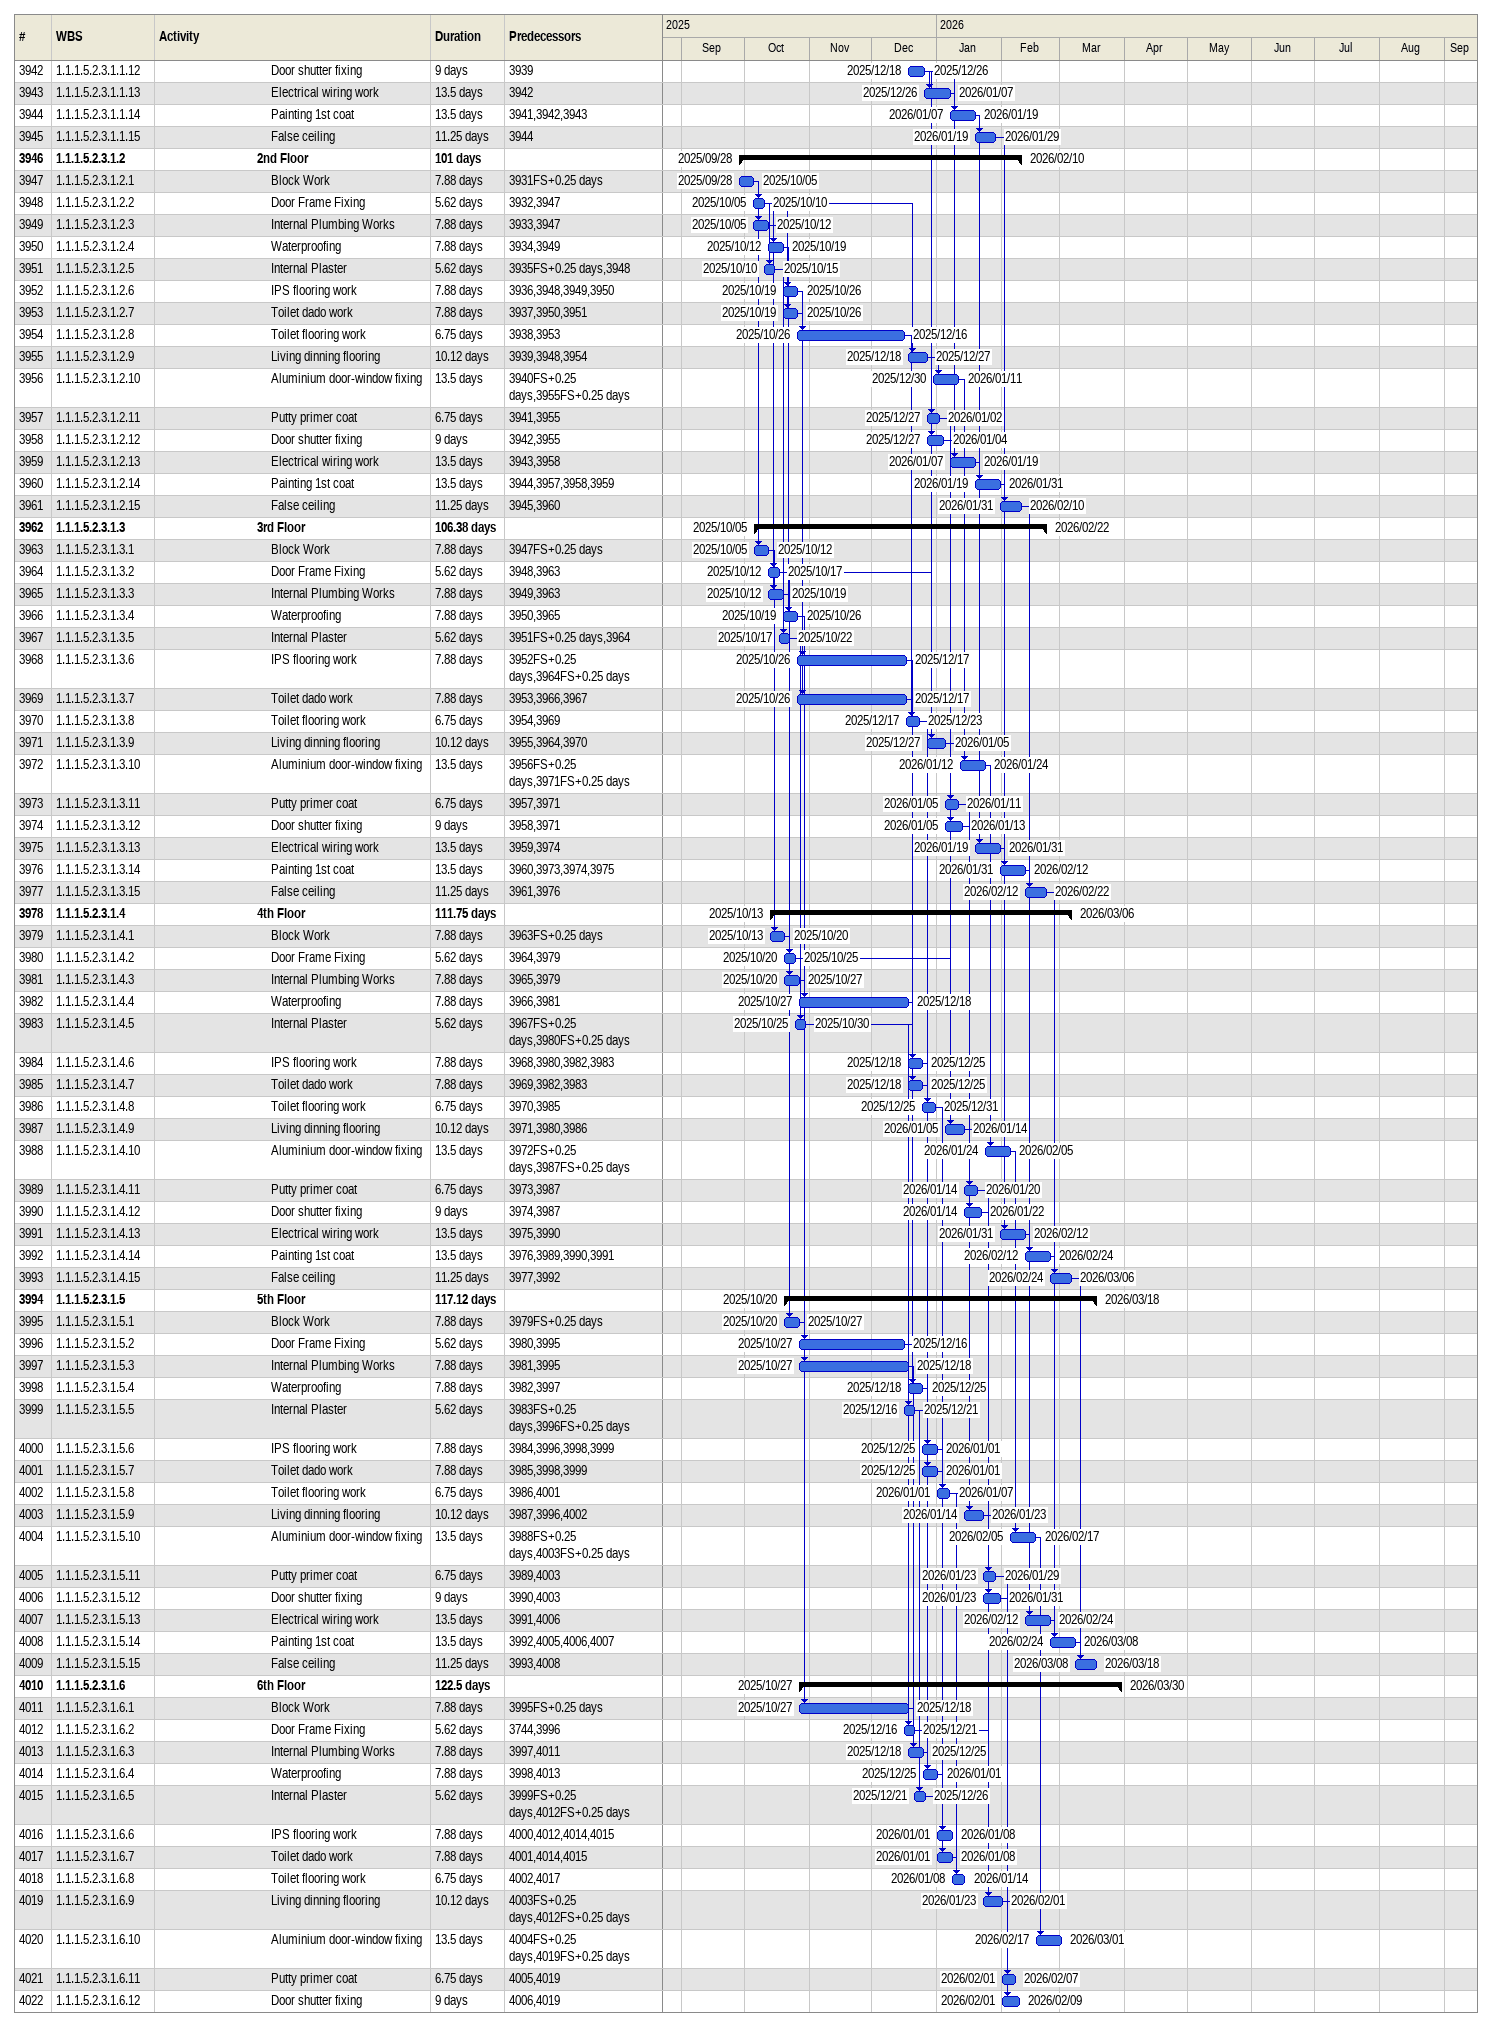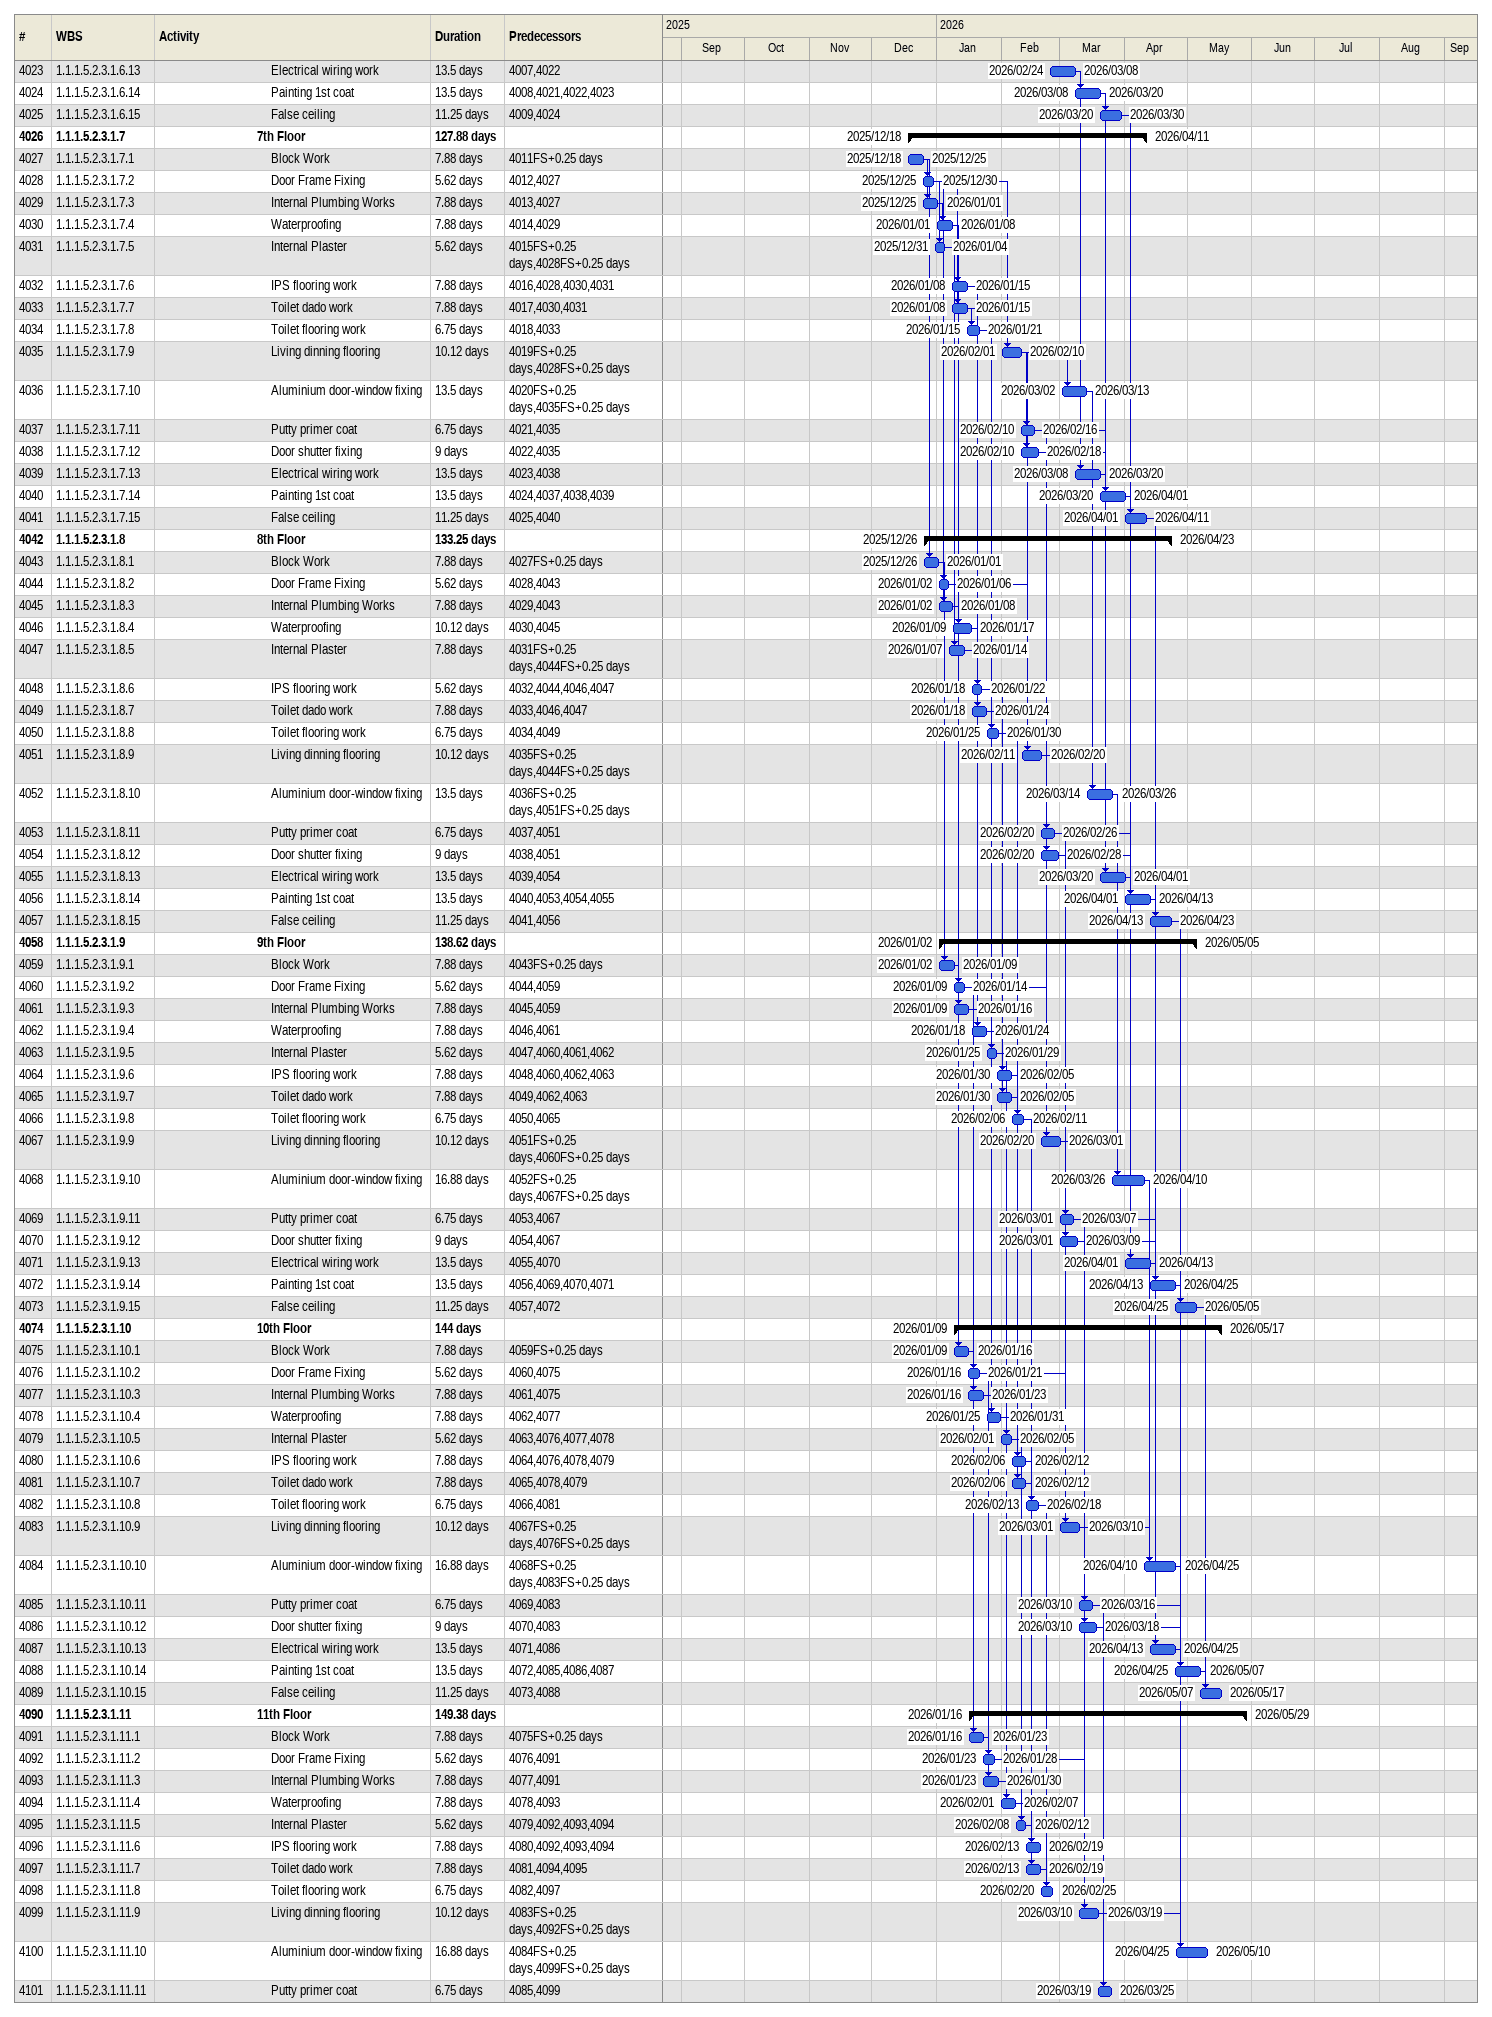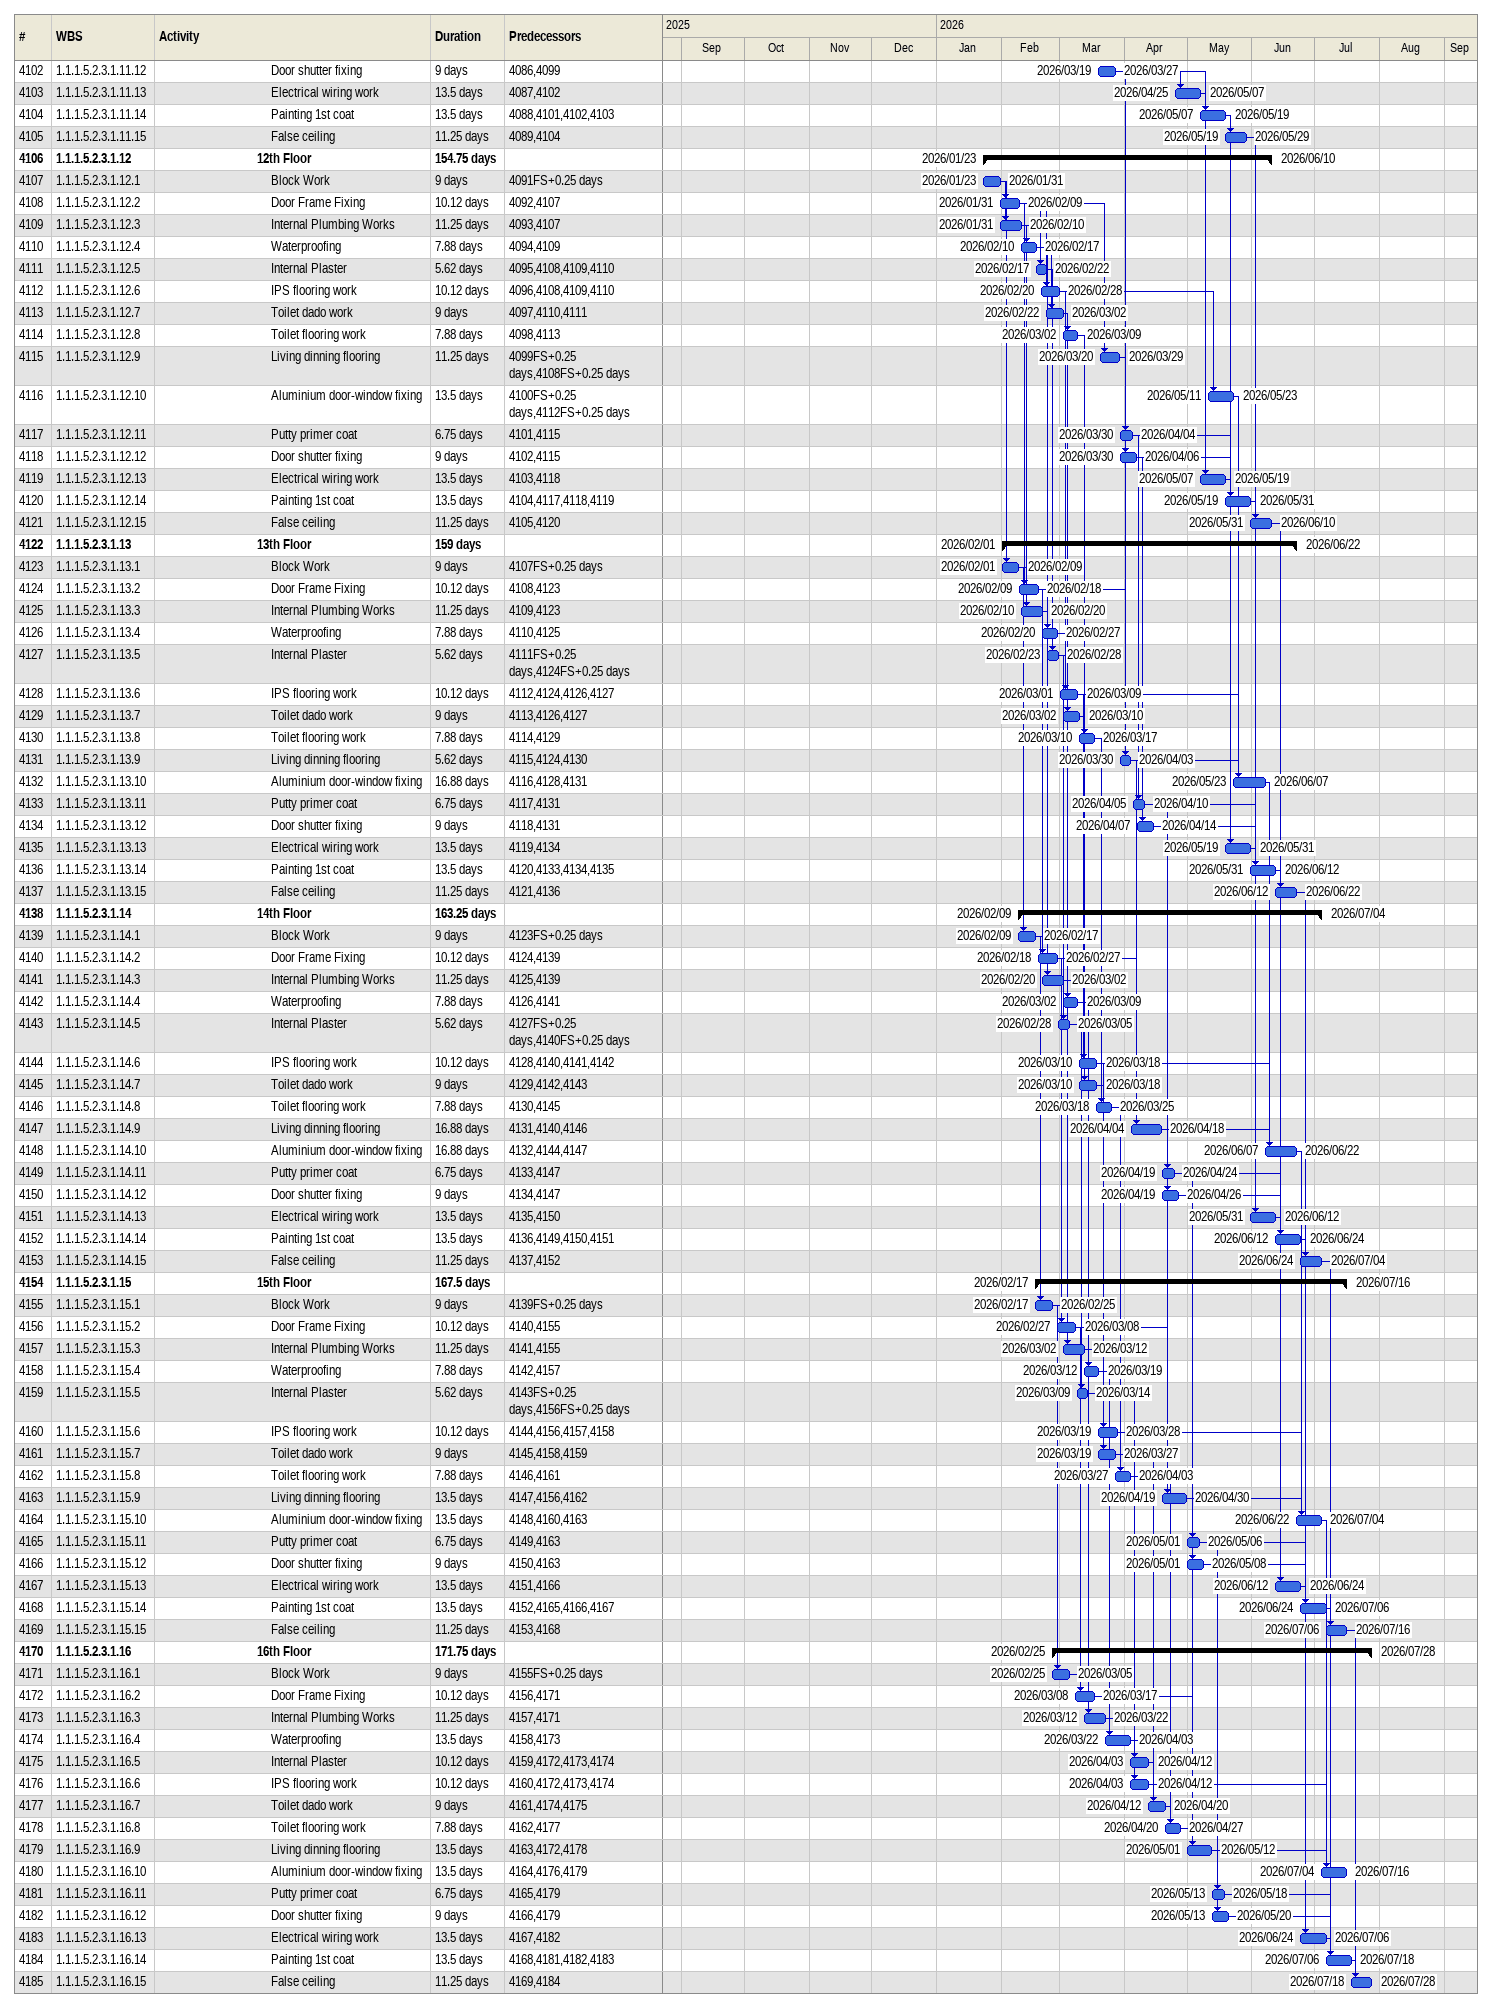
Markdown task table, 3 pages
| ID | WBS | Task | Duration | Start | Finish | Predecessors |
|---|---|---|---|---|---|---|
| 3942 | 1.1.1.5.2.3.1.1.12 | Door shutter fixing | 9d | 2025-12-18 | 2025-12-26 | 3939 |
| 3943 | 1.1.1.5.2.3.1.1.13 | Electrical wiring work | 13.5d | 2025-12-26 | 2026-01-07 | 3942 |
| 3944 | 1.1.1.5.2.3.1.1.14 | Painting 1st coat | 13.5d | 2026-01-07 | 2026-01-19 | 3941, 3942, 3943 |
| 3945 | 1.1.1.5.2.3.1.1.15 | False ceiling | 11.25d | 2026-01-19 | 2026-01-29 | 3944 |
| 3946 | 1.1.1.5.2.3.1.2 | **2nd Floor** | 101d | 2025-09-28 | 2026-02-10 |  |
| 3947 | 1.1.1.5.2.3.1.2.1 | Block Work | 7.88d | 2025-09-28 | 2025-10-05 | 3931FS+0.25d |
| 3948 | 1.1.1.5.2.3.1.2.2 | Door Frame Fixing | 5.62d | 2025-10-05 | 2025-10-10 | 3932, 3947 |
| 3949 | 1.1.1.5.2.3.1.2.3 | Internal Plumbing Works | 7.88d | 2025-10-05 | 2025-10-12 | 3933, 3947 |
| 3950 | 1.1.1.5.2.3.1.2.4 | Waterproofing | 7.88d | 2025-10-12 | 2025-10-19 | 3934, 3949 |
| 3951 | 1.1.1.5.2.3.1.2.5 | Internal Plaster | 5.62d | 2025-10-10 | 2025-10-15 | 3935FS+0.25d, 3948 |
| 3952 | 1.1.1.5.2.3.1.2.6 | IPS flooring work | 7.88d | 2025-10-19 | 2025-10-26 | 3936, 3948, 3949, 3950 |
| 3953 | 1.1.1.5.2.3.1.2.7 | Toilet dado work | 7.88d | 2025-10-19 | 2025-10-26 | 3937, 3950, 3951 |
| 3954 | 1.1.1.5.2.3.1.2.8 | Toilet flooring work | 6.75d | 2025-10-26 | 2025-12-16 | 3938, 3953 |
| 3955 | 1.1.1.5.2.3.1.2.9 | Living dinning flooring | 10.12d | 2025-12-18 | 2025-12-27 | 3939, 3948, 3954 |
| 3956 | 1.1.1.5.2.3.1.2.10 | Aluminium door-window fixing | 13.5d | 2025-12-30 | 2026-01-11 | 3940FS+0.25d, 3955FS+0.25d |
| 3957 | 1.1.1.5.2.3.1.2.11 | Putty primer coat | 6.75d | 2025-12-27 | 2026-01-02 | 3941, 3955 |
| 3958 | 1.1.1.5.2.3.1.2.12 | Door shutter fixing | 9d | 2025-12-27 | 2026-01-04 | 3942, 3955 |
| 3959 | 1.1.1.5.2.3.1.2.13 | Electrical wiring work | 13.5d | 2026-01-07 | 2026-01-19 | 3943, 3958 |
| 3960 | 1.1.1.5.2.3.1.2.14 | Painting 1st coat | 13.5d | 2026-01-19 | 2026-01-31 | 3944, 3957, 3958, 3959 |
| 3961 | 1.1.1.5.2.3.1.2.15 | False ceiling | 11.25d | 2026-01-31 | 2026-02-10 | 3945, 3960 |
| 3962 | 1.1.1.5.2.3.1.3 | **3rd Floor** | 106.38d | 2025-10-05 | 2026-02-22 |  |
| 3963 | 1.1.1.5.2.3.1.3.1 | Block Work | 7.88d | 2025-10-05 | 2025-10-12 | 3947FS+0.25d |
| 3964 | 1.1.1.5.2.3.1.3.2 | Door Frame Fixing | 5.62d | 2025-10-12 | 2025-10-17 | 3948, 3963 |
| 3965 | 1.1.1.5.2.3.1.3.3 | Internal Plumbing Works | 7.88d | 2025-10-12 | 2025-10-19 | 3949, 3963 |
| 3966 | 1.1.1.5.2.3.1.3.4 | Waterproofing | 7.88d | 2025-10-19 | 2025-10-26 | 3950, 3965 |
| 3967 | 1.1.1.5.2.3.1.3.5 | Internal Plaster | 5.62d | 2025-10-17 | 2025-10-22 | 3951FS+0.25d, 3964 |
| 3968 | 1.1.1.5.2.3.1.3.6 | IPS flooring work | 7.88d | 2025-10-26 | 2025-12-17 | 3952FS+0.25d, 3964FS+0.25d |
| 3969 | 1.1.1.5.2.3.1.3.7 | Toilet dado work | 7.88d | 2025-10-26 | 2025-12-17 | 3953, 3966, 3967 |
| 3970 | 1.1.1.5.2.3.1.3.8 | Toilet flooring work | 6.75d | 2025-12-17 | 2025-12-23 | 3954, 3969 |
| 3971 | 1.1.1.5.2.3.1.3.9 | Living dinning flooring | 10.12d | 2025-12-27 | 2026-01-05 | 3955, 3964, 3970 |
| 3972 | 1.1.1.5.2.3.1.3.10 | Aluminium door-window fixing | 13.5d | 2026-01-12 | 2026-01-24 | 3956FS+0.25d, 3971FS+0.25d |
| 3973 | 1.1.1.5.2.3.1.3.11 | Putty primer coat | 6.75d | 2026-01-05 | 2026-01-11 | 3957, 3971 |
| 3974 | 1.1.1.5.2.3.1.3.12 | Door shutter fixing | 9d | 2026-01-05 | 2026-01-13 | 3958, 3971 |
| 3975 | 1.1.1.5.2.3.1.3.13 | Electrical wiring work | 13.5d | 2026-01-19 | 2026-01-31 | 3959, 3974 |
| 3976 | 1.1.1.5.2.3.1.3.14 | Painting 1st coat | 13.5d | 2026-01-31 | 2026-02-12 | 3960, 3973, 3974, 3975 |
| 3977 | 1.1.1.5.2.3.1.3.15 | False ceiling | 11.25d | 2026-02-12 | 2026-02-22 | 3961, 3976 |
| 3978 | 1.1.1.5.2.3.1.4 | **4th Floor** | 111.75d | 2025-10-13 | 2026-03-06 |  |
| 3979 | 1.1.1.5.2.3.1.4.1 | Block Work | 7.88d | 2025-10-13 | 2025-10-20 | 3963FS+0.25d |
| 3980 | 1.1.1.5.2.3.1.4.2 | Door Frame Fixing | 5.62d | 2025-10-20 | 2025-10-25 | 3964, 3979 |
| 3981 | 1.1.1.5.2.3.1.4.3 | Internal Plumbing Works | 7.88d | 2025-10-20 | 2025-10-27 | 3965, 3979 |
| 3982 | 1.1.1.5.2.3.1.4.4 | Waterproofing | 7.88d | 2025-10-27 | 2025-12-18 | 3966, 3981 |
| 3983 | 1.1.1.5.2.3.1.4.5 | Internal Plaster | 5.62d | 2025-10-25 | 2025-10-30 | 3967FS+0.25d, 3980FS+0.25d |
| 3984 | 1.1.1.5.2.3.1.4.6 | IPS flooring work | 7.88d | 2025-12-18 | 2025-12-25 | 3968, 3980, 3982, 3983 |
| 3985 | 1.1.1.5.2.3.1.4.7 | Toilet dado work | 7.88d | 2025-12-18 | 2025-12-25 | 3969, 3982, 3983 |
| 3986 | 1.1.1.5.2.3.1.4.8 | Toilet flooring work | 6.75d | 2025-12-25 | 2025-12-31 | 3970, 3985 |
| 3987 | 1.1.1.5.2.3.1.4.9 | Living dinning flooring | 10.12d | 2026-01-05 | 2026-01-14 | 3971, 3980, 3986 |
| 3988 | 1.1.1.5.2.3.1.4.10 | Aluminium door-window fixing | 13.5d | 2026-01-24 | 2026-02-05 | 3972FS+0.25d, 3987FS+0.25d |
| 3989 | 1.1.1.5.2.3.1.4.11 | Putty primer coat | 6.75d | 2026-01-14 | 2026-01-20 | 3973, 3987 |
| 3990 | 1.1.1.5.2.3.1.4.12 | Door shutter fixing | 9d | 2026-01-14 | 2026-01-22 | 3974, 3987 |
| 3991 | 1.1.1.5.2.3.1.4.13 | Electrical wiring work | 13.5d | 2026-01-31 | 2026-02-12 | 3975, 3990 |
| 3992 | 1.1.1.5.2.3.1.4.14 | Painting 1st coat | 13.5d | 2026-02-12 | 2026-02-24 | 3976, 3989, 3990, 3991 |
| 3993 | 1.1.1.5.2.3.1.4.15 | False ceiling | 11.25d | 2026-02-24 | 2026-03-06 | 3977, 3992 |
| 3994 | 1.1.1.5.2.3.1.5 | **5th Floor** | 117.12d | 2025-10-20 | 2026-03-18 |  |
| 3995 | 1.1.1.5.2.3.1.5.1 | Block Work | 7.88d | 2025-10-20 | 2025-10-27 | 3979FS+0.25d |
| 3996 | 1.1.1.5.2.3.1.5.2 | Door Frame Fixing | 5.62d | 2025-10-27 | 2025-12-16 | 3980, 3995 |
| 3997 | 1.1.1.5.2.3.1.5.3 | Internal Plumbing Works | 7.88d | 2025-10-27 | 2025-12-18 | 3981, 3995 |
| 3998 | 1.1.1.5.2.3.1.5.4 | Waterproofing | 7.88d | 2025-12-18 | 2025-12-25 | 3982, 3997 |
| 3999 | 1.1.1.5.2.3.1.5.5 | Internal Plaster | 5.62d | 2025-12-16 | 2025-12-21 | 3983FS+0.25d, 3996FS+0.25d |
| 4000 | 1.1.1.5.2.3.1.5.6 | IPS flooring work | 7.88d | 2025-12-25 | 2026-01-01 | 3984, 3996, 3998, 3999 |
| 4001 | 1.1.1.5.2.3.1.5.7 | Toilet dado work | 7.88d | 2025-12-25 | 2026-01-01 | 3985, 3998, 3999 |
| 4002 | 1.1.1.5.2.3.1.5.8 | Toilet flooring work | 6.75d | 2026-01-01 | 2026-01-07 | 3986, 4001 |
| 4003 | 1.1.1.5.2.3.1.5.9 | Living dinning flooring | 10.12d | 2026-01-14 | 2026-01-23 | 3987, 3996, 4002 |
| 4004 | 1.1.1.5.2.3.1.5.10 | Aluminium door-window fixing | 13.5d | 2026-02-05 | 2026-02-17 | 3988FS+0.25d, 4003FS+0.25d |
| 4005 | 1.1.1.5.2.3.1.5.11 | Putty primer coat | 6.75d | 2026-01-23 | 2026-01-29 | 3989, 4003 |
| 4006 | 1.1.1.5.2.3.1.5.12 | Door shutter fixing | 9d | 2026-01-23 | 2026-01-31 | 3990, 4003 |
| 4007 | 1.1.1.5.2.3.1.5.13 | Electrical wiring work | 13.5d | 2026-02-12 | 2026-02-24 | 3991, 4006 |
| 4008 | 1.1.1.5.2.3.1.5.14 | Painting 1st coat | 13.5d | 2026-02-24 | 2026-03-08 | 3992, 4005, 4006, 4007 |
| 4009 | 1.1.1.5.2.3.1.5.15 | False ceiling | 11.25d | 2026-03-08 | 2026-03-18 | 3993, 4008 |
| 4010 | 1.1.1.5.2.3.1.6 | **6th Floor** | 122.5d | 2025-10-27 | 2026-03-30 |  |
| 4011 | 1.1.1.5.2.3.1.6.1 | Block Work | 7.88d | 2025-10-27 | 2025-12-18 | 3995FS+0.25d |
| 4012 | 1.1.1.5.2.3.1.6.2 | Door Frame Fixing | 5.62d | 2025-12-16 | 2025-12-21 | 3744, 3996 |
| 4013 | 1.1.1.5.2.3.1.6.3 | Internal Plumbing Works | 7.88d | 2025-12-18 | 2025-12-25 | 3997, 4011 |
| 4014 | 1.1.1.5.2.3.1.6.4 | Waterproofing | 7.88d | 2025-12-25 | 2026-01-01 | 3998, 4013 |
| 4015 | 1.1.1.5.2.3.1.6.5 | Internal Plaster | 5.62d | 2025-12-21 | 2025-12-26 | 3999FS+0.25d, 4012FS+0.25d |
| 4016 | 1.1.1.5.2.3.1.6.6 | IPS flooring work | 7.88d | 2026-01-01 | 2026-01-08 | 4000, 4012, 4014, 4015 |
| 4017 | 1.1.1.5.2.3.1.6.7 | Toilet dado work | 7.88d | 2026-01-01 | 2026-01-08 | 4001, 4014, 4015 |
| 4018 | 1.1.1.5.2.3.1.6.8 | Toilet flooring work | 6.75d | 2026-01-08 | 2026-01-14 | 4002, 4017 |
| 4019 | 1.1.1.5.2.3.1.6.9 | Living dinning flooring | 10.12d | 2026-01-23 | 2026-02-01 | 4003FS+0.25d, 4012FS+0.25d |
| 4020 | 1.1.1.5.2.3.1.6.10 | Aluminium door-window fixing | 13.5d | 2026-02-17 | 2026-03-01 | 4004FS+0.25d, 4019FS+0.25d |
| 4021 | 1.1.1.5.2.3.1.6.11 | Putty primer coat | 6.75d | 2026-02-01 | 2026-02-07 | 4005, 4019 |
| 4022 | 1.1.1.5.2.3.1.6.12 | Door shutter fixing | 9d | 2026-02-01 | 2026-02-09 | 4006, 4019 |
| 4023 | 1.1.1.5.2.3.1.6.13 | Electrical wiring work | 13.5d | 2026-02-24 | 2026-03-08 | 4007, 4022 |
| 4024 | 1.1.1.5.2.3.1.6.14 | Painting 1st coat | 13.5d | 2026-03-08 | 2026-03-20 | 4008, 4021, 4022, 4023 |
| 4025 | 1.1.1.5.2.3.1.6.15 | False ceiling | 11.25d | 2026-03-20 | 2026-03-30 | 4009, 4024 |
| 4026 | 1.1.1.5.2.3.1.7 | **7th Floor** | 127.88d | 2025-12-18 | 2026-04-11 |  |
| 4027 | 1.1.1.5.2.3.1.7.1 | Block Work | 7.88d | 2025-12-18 | 2025-12-25 | 4011FS+0.25d |
| 4028 | 1.1.1.5.2.3.1.7.2 | Door Frame Fixing | 5.62d | 2025-12-25 | 2025-12-30 | 4012, 4027 |
| 4029 | 1.1.1.5.2.3.1.7.3 | Internal Plumbing Works | 7.88d | 2025-12-25 | 2026-01-01 | 4013, 4027 |
| 4030 | 1.1.1.5.2.3.1.7.4 | Waterproofing | 7.88d | 2026-01-01 | 2026-01-08 | 4014, 4029 |
| 4031 | 1.1.1.5.2.3.1.7.5 | Internal Plaster | 5.62d | 2025-12-31 | 2026-01-04 | 4015FS+0.25d, 4028FS+0.25d |
| 4032 | 1.1.1.5.2.3.1.7.6 | IPS flooring work | 7.88d | 2026-01-08 | 2026-01-15 | 4016, 4028, 4030, 4031 |
| 4033 | 1.1.1.5.2.3.1.7.7 | Toilet dado work | 7.88d | 2026-01-08 | 2026-01-15 | 4017, 4030, 4031 |
| 4034 | 1.1.1.5.2.3.1.7.8 | Toilet flooring work | 6.75d | 2026-01-15 | 2026-01-21 | 4018, 4033 |
| 4035 | 1.1.1.5.2.3.1.7.9 | Living dinning flooring | 10.12d | 2026-02-01 | 2026-02-10 | 4019FS+0.25d, 4028FS+0.25d |
| 4036 | 1.1.1.5.2.3.1.7.10 | Aluminium door-window fixing | 13.5d | 2026-03-02 | 2026-03-13 | 4020FS+0.25d, 4035FS+0.25d |
| 4037 | 1.1.1.5.2.3.1.7.11 | Putty primer coat | 6.75d | 2026-02-10 | 2026-02-16 | 4021, 4035 |
| 4038 | 1.1.1.5.2.3.1.7.12 | Door shutter fixing | 9d | 2026-02-10 | 2026-02-18 | 4022, 4035 |
| 4039 | 1.1.1.5.2.3.1.7.13 | Electrical wiring work | 13.5d | 2026-03-08 | 2026-03-20 | 4023, 4038 |
| 4040 | 1.1.1.5.2.3.1.7.14 | Painting 1st coat | 13.5d | 2026-03-20 | 2026-04-01 | 4024, 4037, 4038, 4039 |
| 4041 | 1.1.1.5.2.3.1.7.15 | False ceiling | 11.25d | 2026-04-01 | 2026-04-11 | 4025, 4040 |
| 4042 | 1.1.1.5.2.3.1.8 | **8th Floor** | 133.25d | 2025-12-26 | 2026-04-23 |  |
| 4043 | 1.1.1.5.2.3.1.8.1 | Block Work | 7.88d | 2025-12-26 | 2026-01-01 | 4027FS+0.25d |
| 4044 | 1.1.1.5.2.3.1.8.2 | Door Frame Fixing | 5.62d | 2026-01-02 | 2026-01-06 | 4028, 4043 |
| 4045 | 1.1.1.5.2.3.1.8.3 | Internal Plumbing Works | 7.88d | 2026-01-02 | 2026-01-08 | 4029, 4043 |
| 4046 | 1.1.1.5.2.3.1.8.4 | Waterproofing | 10.12d | 2026-01-09 | 2026-01-17 | 4030, 4045 |
| 4047 | 1.1.1.5.2.3.1.8.5 | Internal Plaster | 7.88d | 2026-01-07 | 2026-01-14 | 4031FS+0.25d, 4044FS+0.25d |
| 4048 | 1.1.1.5.2.3.1.8.6 | IPS flooring work | 5.62d | 2026-01-18 | 2026-01-22 | 4032, 4044, 4046, 4047 |
| 4049 | 1.1.1.5.2.3.1.8.7 | Toilet dado work | 7.88d | 2026-01-18 | 2026-01-24 | 4033, 4046, 4047 |
| 4050 | 1.1.1.5.2.3.1.8.8 | Toilet flooring work | 6.75d | 2026-01-25 | 2026-01-30 | 4034, 4049 |
| 4051 | 1.1.1.5.2.3.1.8.9 | Living dinning flooring | 10.12d | 2026-02-11 | 2026-02-20 | 4035FS+0.25d, 4044FS+0.25d |
| 4052 | 1.1.1.5.2.3.1.8.10 | Aluminium door-window fixing | 13.5d | 2026-03-14 | 2026-03-26 | 4036FS+0.25d, 4051FS+0.25d |
| 4053 | 1.1.1.5.2.3.1.8.11 | Putty primer coat | 6.75d | 2026-02-20 | 2026-02-26 | 4037, 4051 |
| 4054 | 1.1.1.5.2.3.1.8.12 | Door shutter fixing | 9d | 2026-02-20 | 2026-02-28 | 4038, 4051 |
| 4055 | 1.1.1.5.2.3.1.8.13 | Electrical wiring work | 13.5d | 2026-03-20 | 2026-04-01 | 4039, 4054 |
| 4056 | 1.1.1.5.2.3.1.8.14 | Painting 1st coat | 13.5d | 2026-04-01 | 2026-04-13 | 4040, 4053, 4054, 4055 |
| 4057 | 1.1.1.5.2.3.1.8.15 | False ceiling | 11.25d | 2026-04-13 | 2026-04-23 | 4041, 4056 |
| 4058 | 1.1.1.5.2.3.1.9 | **9th Floor** | 138.62d | 2026-01-02 | 2026-05-05 |  |
| 4059 | 1.1.1.5.2.3.1.9.1 | Block Work | 7.88d | 2026-01-02 | 2026-01-09 | 4043FS+0.25d |
| 4060 | 1.1.1.5.2.3.1.9.2 | Door Frame Fixing | 5.62d | 2026-01-09 | 2026-01-14 | 4044, 4059 |
| 4061 | 1.1.1.5.2.3.1.9.3 | Internal Plumbing Works | 7.88d | 2026-01-09 | 2026-01-16 | 4045, 4059 |
| 4062 | 1.1.1.5.2.3.1.9.4 | Waterproofing | 7.88d | 2026-01-18 | 2026-01-24 | 4046, 4061 |
| 4063 | 1.1.1.5.2.3.1.9.5 | Internal Plaster | 5.62d | 2026-01-25 | 2026-01-29 | 4047, 4060, 4061, 4062 |
| 4064 | 1.1.1.5.2.3.1.9.6 | IPS flooring work | 7.88d | 2026-01-30 | 2026-02-05 | 4048, 4060, 4062, 4063 |
| 4065 | 1.1.1.5.2.3.1.9.7 | Toilet dado work | 7.88d | 2026-01-30 | 2026-02-05 | 4049, 4062, 4063 |
| 4066 | 1.1.1.5.2.3.1.9.8 | Toilet flooring work | 6.75d | 2026-02-06 | 2026-02-11 | 4050, 4065 |
| 4067 | 1.1.1.5.2.3.1.9.9 | Living dinning flooring | 10.12d | 2026-02-20 | 2026-03-01 | 4051FS+0.25d, 4060FS+0.25d |
| 4068 | 1.1.1.5.2.3.1.9.10 | Aluminium door-window fixing | 16.88d | 2026-03-26 | 2026-04-10 | 4052FS+0.25d, 4067FS+0.25d |
| 4069 | 1.1.1.5.2.3.1.9.11 | Putty primer coat | 6.75d | 2026-03-01 | 2026-03-07 | 4053, 4067 |
| 4070 | 1.1.1.5.2.3.1.9.12 | Door shutter fixing | 9d | 2026-03-01 | 2026-03-09 | 4054, 4067 |
| 4071 | 1.1.1.5.2.3.1.9.13 | Electrical wiring work | 13.5d | 2026-04-01 | 2026-04-13 | 4055, 4070 |
| 4072 | 1.1.1.5.2.3.1.9.14 | Painting 1st coat | 13.5d | 2026-04-13 | 2026-04-25 | 4056, 4069, 4070, 4071 |
| 4073 | 1.1.1.5.2.3.1.9.15 | False ceiling | 11.25d | 2026-04-25 | 2026-05-05 | 4057, 4072 |
| 4074 | 1.1.1.5.2.3.1.10 | **10th Floor** | 144d | 2026-01-09 | 2026-05-17 |  |
| 4075 | 1.1.1.5.2.3.1.10.1 | Block Work | 7.88d | 2026-01-09 | 2026-01-16 | 4059FS+0.25d |
| 4076 | 1.1.1.5.2.3.1.10.2 | Door Frame Fixing | 5.62d | 2026-01-16 | 2026-01-21 | 4060, 4075 |
| 4077 | 1.1.1.5.2.3.1.10.3 | Internal Plumbing Works | 7.88d | 2026-01-16 | 2026-01-23 | 4061, 4075 |
| 4078 | 1.1.1.5.2.3.1.10.4 | Waterproofing | 7.88d | 2026-01-25 | 2026-01-31 | 4062, 4077 |
| 4079 | 1.1.1.5.2.3.1.10.5 | Internal Plaster | 5.62d | 2026-02-01 | 2026-02-05 | 4063, 4076, 4077, 4078 |
| 4080 | 1.1.1.5.2.3.1.10.6 | IPS flooring work | 7.88d | 2026-02-06 | 2026-02-12 | 4064, 4076, 4078, 4079 |
| 4081 | 1.1.1.5.2.3.1.10.7 | Toilet dado work | 7.88d | 2026-02-06 | 2026-02-12 | 4065, 4078, 4079 |
| 4082 | 1.1.1.5.2.3.1.10.8 | Toilet flooring work | 6.75d | 2026-02-13 | 2026-02-18 | 4066, 4081 |
| 4083 | 1.1.1.5.2.3.1.10.9 | Living dinning flooring | 10.12d | 2026-03-01 | 2026-03-10 | 4067FS+0.25d, 4076FS+0.25d |
| 4084 | 1.1.1.5.2.3.1.10.10 | Aluminium door-window fixing | 16.88d | 2026-04-10 | 2026-04-25 | 4068FS+0.25d, 4083FS+0.25d |
| 4085 | 1.1.1.5.2.3.1.10.11 | Putty primer coat | 6.75d | 2026-03-10 | 2026-03-16 | 4069, 4083 |
| 4086 | 1.1.1.5.2.3.1.10.12 | Door shutter fixing | 9d | 2026-03-10 | 2026-03-18 | 4070, 4083 |
| 4087 | 1.1.1.5.2.3.1.10.13 | Electrical wiring work | 13.5d | 2026-04-13 | 2026-04-25 | 4071, 4086 |
| 4088 | 1.1.1.5.2.3.1.10.14 | Painting 1st coat | 13.5d | 2026-04-25 | 2026-05-07 | 4072, 4085, 4086, 4087 |
| 4089 | 1.1.1.5.2.3.1.10.15 | False ceiling | 11.25d | 2026-05-07 | 2026-05-17 | 4073, 4088 |
| 4090 | 1.1.1.5.2.3.1.11 | **11th Floor** | 149.38d | 2026-01-16 | 2026-05-29 |  |
| 4091 | 1.1.1.5.2.3.1.11.1 | Block Work | 7.88d | 2026-01-16 | 2026-01-23 | 4075FS+0.25d |
| 4092 | 1.1.1.5.2.3.1.11.2 | Door Frame Fixing | 5.62d | 2026-01-23 | 2026-01-28 | 4076, 4091 |
| 4093 | 1.1.1.5.2.3.1.11.3 | Internal Plumbing Works | 7.88d | 2026-01-23 | 2026-01-30 | 4077, 4091 |
| 4094 | 1.1.1.5.2.3.1.11.4 | Waterproofing | 7.88d | 2026-02-01 | 2026-02-07 | 4078, 4093 |
| 4095 | 1.1.1.5.2.3.1.11.5 | Internal Plaster | 5.62d | 2026-02-08 | 2026-02-12 | 4079, 4092, 4093, 4094 |
| 4096 | 1.1.1.5.2.3.1.11.6 | IPS flooring work | 7.88d | 2026-02-13 | 2026-02-19 | 4080, 4092, 4093, 4094 |
| 4097 | 1.1.1.5.2.3.1.11.7 | Toilet dado work | 7.88d | 2026-02-13 | 2026-02-19 | 4081, 4094, 4095 |
| 4098 | 1.1.1.5.2.3.1.11.8 | Toilet flooring work | 6.75d | 2026-02-20 | 2026-02-25 | 4082, 4097 |
| 4099 | 1.1.1.5.2.3.1.11.9 | Living dinning flooring | 10.12d | 2026-03-10 | 2026-03-19 | 4083FS+0.25d, 4092FS+0.25d |
| 4100 | 1.1.1.5.2.3.1.11.10 | Aluminium door-window fixing | 16.88d | 2026-04-25 | 2026-05-10 | 4084FS+0.25d, 4099FS+0.25d |
| 4101 | 1.1.1.5.2.3.1.11.11 | Putty primer coat | 6.75d | 2026-03-19 | 2026-03-25 | 4085, 4099 |
| 4102 | 1.1.1.5.2.3.1.11.12 | Door shutter fixing | 9d | 2026-03-19 | 2026-03-27 | 4086, 4099 |
| 4103 | 1.1.1.5.2.3.1.11.13 | Electrical wiring work | 13.5d | 2026-04-25 | 2026-05-07 | 4087, 4102 |
| 4104 | 1.1.1.5.2.3.1.11.14 | Painting 1st coat | 13.5d | 2026-05-07 | 2026-05-19 | 4088, 4101, 4102, 4103 |
| 4105 | 1.1.1.5.2.3.1.11.15 | False ceiling | 11.25d | 2026-05-19 | 2026-05-29 | 4089, 4104 |
| 4106 | 1.1.1.5.2.3.1.12 | **12th Floor** | 154.75d | 2026-01-23 | 2026-06-10 |  |
| 4107 | 1.1.1.5.2.3.1.12.1 | Block Work | 9d | 2026-01-23 | 2026-01-31 | 4091FS+0.25d |
| 4108 | 1.1.1.5.2.3.1.12.2 | Door Frame Fixing | 10.12d | 2026-01-31 | 2026-02-09 | 4092, 4107 |
| 4109 | 1.1.1.5.2.3.1.12.3 | Internal Plumbing Works | 11.25d | 2026-01-31 | 2026-02-10 | 4093, 4107 |
| 4110 | 1.1.1.5.2.3.1.12.4 | Waterproofing | 7.88d | 2026-02-10 | 2026-02-17 | 4094, 4109 |
| 4111 | 1.1.1.5.2.3.1.12.5 | Internal Plaster | 5.62d | 2026-02-17 | 2026-02-22 | 4095, 4108, 4109, 4110 |
| 4112 | 1.1.1.5.2.3.1.12.6 | IPS flooring work | 10.12d | 2026-02-20 | 2026-02-28 | 4096, 4108, 4109, 4110 |
| 4113 | 1.1.1.5.2.3.1.12.7 | Toilet dado work | 9d | 2026-02-22 | 2026-03-02 | 4097, 4110, 4111 |
| 4114 | 1.1.1.5.2.3.1.12.8 | Toilet flooring work | 7.88d | 2026-03-02 | 2026-03-09 | 4098, 4113 |
| 4115 | 1.1.1.5.2.3.1.12.9 | Living dinning flooring | 11.25d | 2026-03-20 | 2026-03-29 | 4099FS+0.25d, 4108FS+0.25d |
| 4116 | 1.1.1.5.2.3.1.12.10 | Aluminium door-window fixing | 13.5d | 2026-05-11 | 2026-05-23 | 4100FS+0.25d, 4112FS+0.25d |
| 4117 | 1.1.1.5.2.3.1.12.11 | Putty primer coat | 6.75d | 2026-03-30 | 2026-04-04 | 4101, 4115 |
| 4118 | 1.1.1.5.2.3.1.12.12 | Door shutter fixing | 9d | 2026-03-30 | 2026-04-06 | 4102, 4115 |
| 4119 | 1.1.1.5.2.3.1.12.13 | Electrical wiring work | 13.5d | 2026-05-07 | 2026-05-19 | 4103, 4118 |
| 4120 | 1.1.1.5.2.3.1.12.14 | Painting 1st coat | 13.5d | 2026-05-19 | 2026-05-31 | 4104, 4117, 4118, 4119 |
| 4121 | 1.1.1.5.2.3.1.12.15 | False ceiling | 11.25d | 2026-05-31 | 2026-06-10 | 4105, 4120 |
| 4122 | 1.1.1.5.2.3.1.13 | **13th Floor** | 159d | 2026-02-01 | 2026-06-22 |  |
| 4123 | 1.1.1.5.2.3.1.13.1 | Block Work | 9d | 2026-02-01 | 2026-02-09 | 4107FS+0.25d |
| 4124 | 1.1.1.5.2.3.1.13.2 | Door Frame Fixing | 10.12d | 2026-02-09 | 2026-02-18 | 4108, 4123 |
| 4125 | 1.1.1.5.2.3.1.13.3 | Internal Plumbing Works | 11.25d | 2026-02-10 | 2026-02-20 | 4109, 4123 |
| 4126 | 1.1.1.5.2.3.1.13.4 | Waterproofing | 7.88d | 2026-02-20 | 2026-02-27 | 4110, 4125 |
| 4127 | 1.1.1.5.2.3.1.13.5 | Internal Plaster | 5.62d | 2026-02-23 | 2026-02-28 | 4111FS+0.25d, 4124FS+0.25d |
| 4128 | 1.1.1.5.2.3.1.13.6 | IPS flooring work | 10.12d | 2026-03-01 | 2026-03-09 | 4112, 4124, 4126, 4127 |
| 4129 | 1.1.1.5.2.3.1.13.7 | Toilet dado work | 9d | 2026-03-02 | 2026-03-10 | 4113, 4126, 4127 |
| 4130 | 1.1.1.5.2.3.1.13.8 | Toilet flooring work | 7.88d | 2026-03-10 | 2026-03-17 | 4114, 4129 |
| 4131 | 1.1.1.5.2.3.1.13.9 | Living dinning flooring | 5.62d | 2026-03-30 | 2026-04-03 | 4115, 4124, 4130 |
| 4132 | 1.1.1.5.2.3.1.13.10 | Aluminium door-window fixing | 16.88d | 2026-05-23 | 2026-06-07 | 4116, 4128, 4131 |
| 4133 | 1.1.1.5.2.3.1.13.11 | Putty primer coat | 6.75d | 2026-04-05 | 2026-04-10 | 4117, 4131 |
| 4134 | 1.1.1.5.2.3.1.13.12 | Door shutter fixing | 9d | 2026-04-07 | 2026-04-14 | 4118, 4131 |
| 4135 | 1.1.1.5.2.3.1.13.13 | Electrical wiring work | 13.5d | 2026-05-19 | 2026-05-31 | 4119, 4134 |
| 4136 | 1.1.1.5.2.3.1.13.14 | Painting 1st coat | 13.5d | 2026-05-31 | 2026-06-12 | 4120, 4133, 4134, 4135 |
| 4137 | 1.1.1.5.2.3.1.13.15 | False ceiling | 11.25d | 2026-06-12 | 2026-06-22 | 4121, 4136 |
| 4138 | 1.1.1.5.2.3.1.14 | **14th Floor** | 163.25d | 2026-02-09 | 2026-07-04 |  |
| 4139 | 1.1.1.5.2.3.1.14.1 | Block Work | 9d | 2026-02-09 | 2026-02-17 | 4123FS+0.25d |
| 4140 | 1.1.1.5.2.3.1.14.2 | Door Frame Fixing | 10.12d | 2026-02-18 | 2026-02-27 | 4124, 4139 |
| 4141 | 1.1.1.5.2.3.1.14.3 | Internal Plumbing Works | 11.25d | 2026-02-20 | 2026-03-02 | 4125, 4139 |
| 4142 | 1.1.1.5.2.3.1.14.4 | Waterproofing | 7.88d | 2026-03-02 | 2026-03-09 | 4126, 4141 |
| 4143 | 1.1.1.5.2.3.1.14.5 | Internal Plaster | 5.62d | 2026-02-28 | 2026-03-05 | 4127FS+0.25d, 4140FS+0.25d |
| 4144 | 1.1.1.5.2.3.1.14.6 | IPS flooring work | 10.12d | 2026-03-10 | 2026-03-18 | 4128, 4140, 4141, 4142 |
| 4145 | 1.1.1.5.2.3.1.14.7 | Toilet dado work | 9d | 2026-03-10 | 2026-03-18 | 4129, 4142, 4143 |
| 4146 | 1.1.1.5.2.3.1.14.8 | Toilet flooring work | 7.88d | 2026-03-18 | 2026-03-25 | 4130, 4145 |
| 4147 | 1.1.1.5.2.3.1.14.9 | Living dinning flooring | 16.88d | 2026-04-04 | 2026-04-18 | 4131, 4140, 4146 |
| 4148 | 1.1.1.5.2.3.1.14.10 | Aluminium door-window fixing | 16.88d | 2026-06-07 | 2026-06-22 | 4132, 4144, 4147 |
| 4149 | 1.1.1.5.2.3.1.14.11 | Putty primer coat | 6.75d | 2026-04-19 | 2026-04-24 | 4133, 4147 |
| 4150 | 1.1.1.5.2.3.1.14.12 | Door shutter fixing | 9d | 2026-04-19 | 2026-04-26 | 4134, 4147 |
| 4151 | 1.1.1.5.2.3.1.14.13 | Electrical wiring work | 13.5d | 2026-05-31 | 2026-06-12 | 4135, 4150 |
| 4152 | 1.1.1.5.2.3.1.14.14 | Painting 1st coat | 13.5d | 2026-06-12 | 2026-06-24 | 4136, 4149, 4150, 4151 |
| 4153 | 1.1.1.5.2.3.1.14.15 | False ceiling | 11.25d | 2026-06-24 | 2026-07-04 | 4137, 4152 |
| 4154 | 1.1.1.5.2.3.1.15 | **15th Floor** | 167.5d | 2026-02-17 | 2026-07-16 |  |
| 4155 | 1.1.1.5.2.3.1.15.1 | Block Work | 9d | 2026-02-17 | 2026-02-25 | 4139FS+0.25d |
| 4156 | 1.1.1.5.2.3.1.15.2 | Door Frame Fixing | 10.12d | 2026-02-27 | 2026-03-08 | 4140, 4155 |
| 4157 | 1.1.1.5.2.3.1.15.3 | Internal Plumbing Works | 11.25d | 2026-03-02 | 2026-03-12 | 4141, 4155 |
| 4158 | 1.1.1.5.2.3.1.15.4 | Waterproofing | 7.88d | 2026-03-12 | 2026-03-19 | 4142, 4157 |
| 4159 | 1.1.1.5.2.3.1.15.5 | Internal Plaster | 5.62d | 2026-03-09 | 2026-03-14 | 4143FS+0.25d, 4156FS+0.25d |
| 4160 | 1.1.1.5.2.3.1.15.6 | IPS flooring work | 10.12d | 2026-03-19 | 2026-03-28 | 4144, 4156, 4157, 4158 |
| 4161 | 1.1.1.5.2.3.1.15.7 | Toilet dado work | 9d | 2026-03-19 | 2026-03-27 | 4145, 4158, 4159 |
| 4162 | 1.1.1.5.2.3.1.15.8 | Toilet flooring work | 7.88d | 2026-03-27 | 2026-04-03 | 4146, 4161 |
| 4163 | 1.1.1.5.2.3.1.15.9 | Living dinning flooring | 13.5d | 2026-04-19 | 2026-04-30 | 4147, 4156, 4162 |
| 4164 | 1.1.1.5.2.3.1.15.10 | Aluminium door-window fixing | 13.5d | 2026-06-22 | 2026-07-04 | 4148, 4160, 4163 |
| 4165 | 1.1.1.5.2.3.1.15.11 | Putty primer coat | 6.75d | 2026-05-01 | 2026-05-06 | 4149, 4163 |
| 4166 | 1.1.1.5.2.3.1.15.12 | Door shutter fixing | 9d | 2026-05-01 | 2026-05-08 | 4150, 4163 |
| 4167 | 1.1.1.5.2.3.1.15.13 | Electrical wiring work | 13.5d | 2026-06-12 | 2026-06-24 | 4151, 4166 |
| 4168 | 1.1.1.5.2.3.1.15.14 | Painting 1st coat | 13.5d | 2026-06-24 | 2026-07-06 | 4152, 4165, 4166, 4167 |
| 4169 | 1.1.1.5.2.3.1.15.15 | False ceiling | 11.25d | 2026-07-06 | 2026-07-16 | 4153, 4168 |
| 4170 | 1.1.1.5.2.3.1.16 | **16th Floor** | 171.75d | 2026-02-25 | 2026-07-28 |  |
| 4171 | 1.1.1.5.2.3.1.16.1 | Block Work | 9d | 2026-02-25 | 2026-03-05 | 4155FS+0.25d |
| 4172 | 1.1.1.5.2.3.1.16.2 | Door Frame Fixing | 10.12d | 2026-03-08 | 2026-03-17 | 4156, 4171 |
| 4173 | 1.1.1.5.2.3.1.16.3 | Internal Plumbing Works | 11.25d | 2026-03-12 | 2026-03-22 | 4157, 4171 |
| 4174 | 1.1.1.5.2.3.1.16.4 | Waterproofing | 13.5d | 2026-03-22 | 2026-04-03 | 4158, 4173 |
| 4175 | 1.1.1.5.2.3.1.16.5 | Internal Plaster | 10.12d | 2026-04-03 | 2026-04-12 | 4159, 4172, 4173, 4174 |
| 4176 | 1.1.1.5.2.3.1.16.6 | IPS flooring work | 10.12d | 2026-04-03 | 2026-04-12 | 4160, 4172, 4173, 4174 |
| 4177 | 1.1.1.5.2.3.1.16.7 | Toilet dado work | 9d | 2026-04-12 | 2026-04-20 | 4161, 4174, 4175 |
| 4178 | 1.1.1.5.2.3.1.16.8 | Toilet flooring work | 7.88d | 2026-04-20 | 2026-04-27 | 4162, 4177 |
| 4179 | 1.1.1.5.2.3.1.16.9 | Living dinning flooring | 13.5d | 2026-05-01 | 2026-05-12 | 4163, 4172, 4178 |
| 4180 | 1.1.1.5.2.3.1.16.10 | Aluminium door-window fixing | 13.5d | 2026-07-04 | 2026-07-16 | 4164, 4176, 4179 |
| 4181 | 1.1.1.5.2.3.1.16.11 | Putty primer coat | 6.75d | 2026-05-13 | 2026-05-18 | 4165, 4179 |
| 4182 | 1.1.1.5.2.3.1.16.12 | Door shutter fixing | 9d | 2026-05-13 | 2026-05-20 | 4166, 4179 |
| 4183 | 1.1.1.5.2.3.1.16.13 | Electrical wiring work | 13.5d | 2026-06-24 | 2026-07-06 | 4167, 4182 |
| 4184 | 1.1.1.5.2.3.1.16.14 | Painting 1st coat | 13.5d | 2026-07-06 | 2026-07-18 | 4168, 4181, 4182, 4183 |
| 4185 | 1.1.1.5.2.3.1.16.15 | False ceiling | 11.25d | 2026-07-18 | 2026-07-28 | 4169, 4184 |
